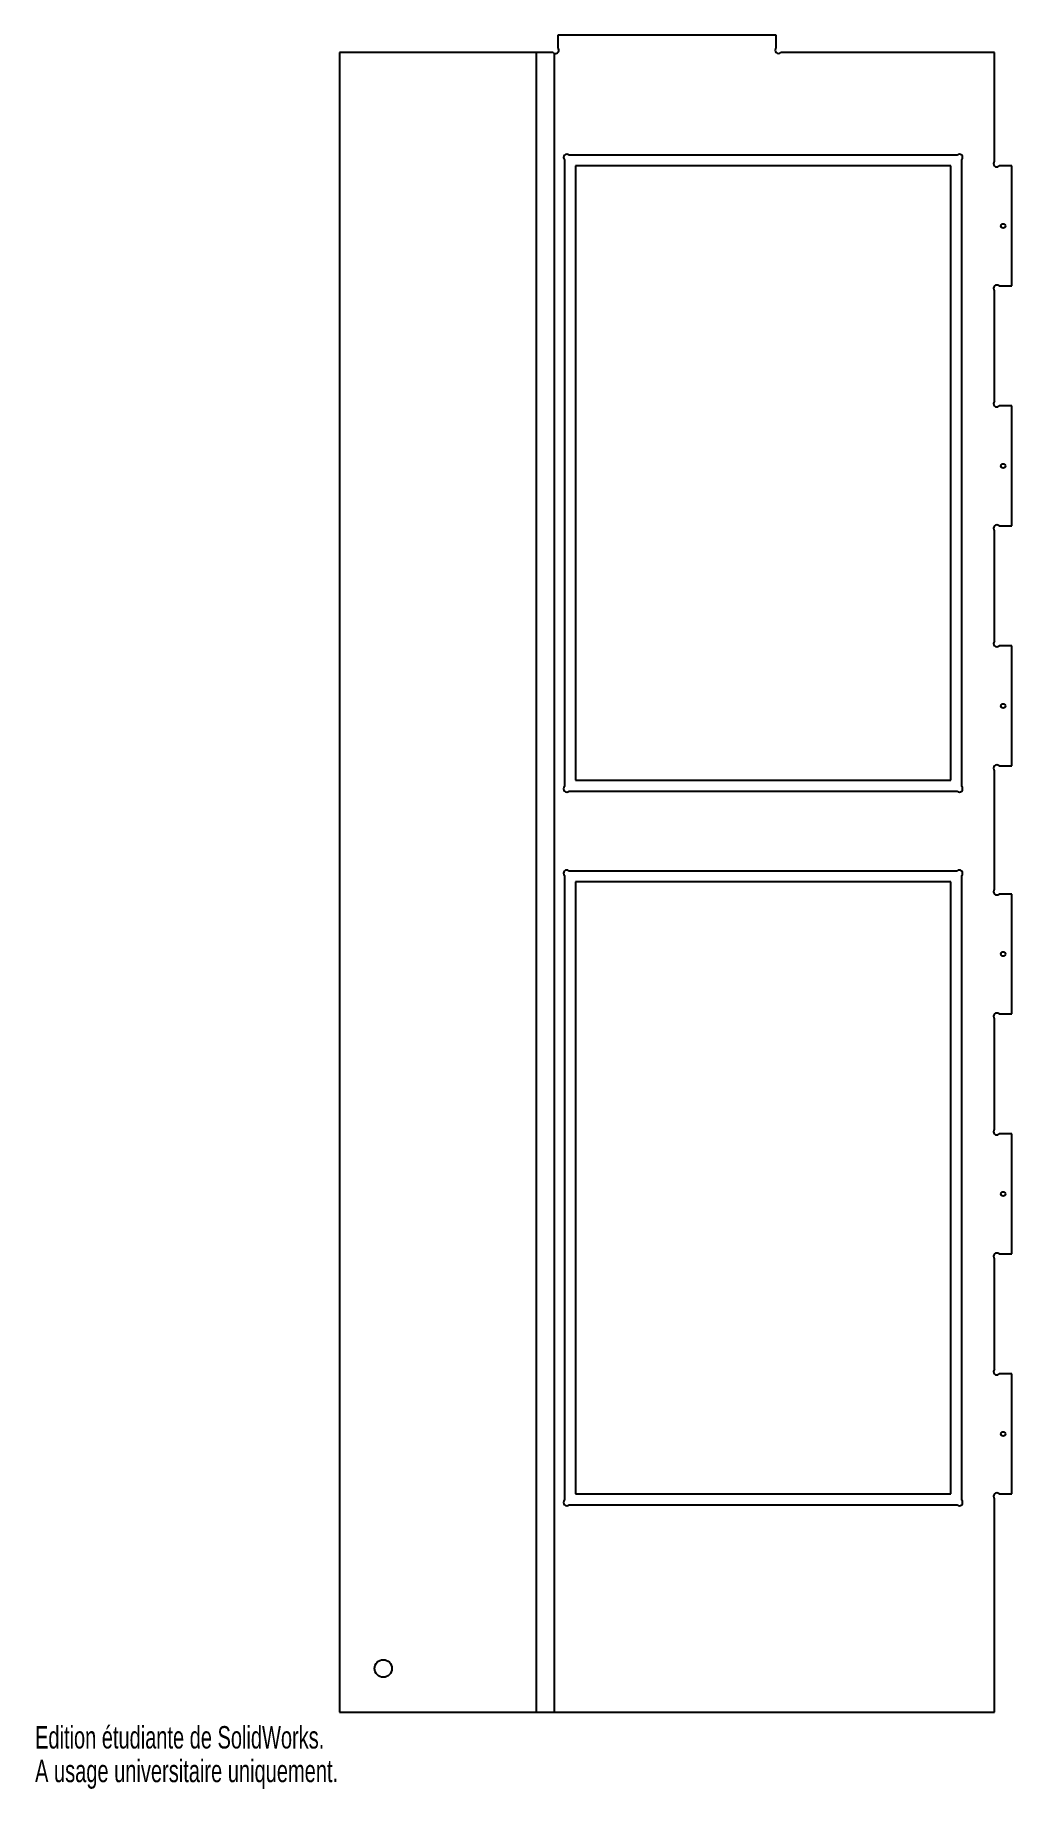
# Model space of a CAD drawing. Extents: x 0 to 224, y 0 to 402.
import ezdxf
from ezdxf.enums import TextEntityAlignment as Align

# ---------------------------------------------------------------- set-up
doc = ezdxf.new("R2010")
doc.units = 0
doc.layers.get('0').update_dxf_attribs({"linetype": 'CONTINUOUS'})

msp = doc.modelspace()

# ---------------------------------------------------------------- linework, layer by layer
at = {"color": 7, "linetype": 'CONTINUOUS'}
for p, q in [((69.76, 397.96), (69.76, 17.6)), ((114.76, 397.96), (69.76, 397.96)), ((114.76, 397.96), (114.76, 17.6)), ((118.7, 397.96), (114.76, 397.96)), ((119.76, 401.96), (119.76, 399.02)), ((169.76, 401.96), (119.76, 401.96)), ((169.76, 399.02), (169.76, 401.96)), ((219.76, 397.96), (170.82, 397.96)), ((219.76, 373.02), (219.76, 397.96)), ((119.01, 17.6), (119.01, 397.77)), ((211.2, 374.46), (122.32, 374.46)), ((121.26, 373.4), (121.26, 229.75)), ((123.76, 371.96), (123.76, 231.18)), ((209.76, 371.96), (123.76, 371.96)), ((209.76, 231.18), (209.76, 371.96)), ((212.26, 229.75), (212.26, 373.4)), ((223.76, 371.96), (220.82, 371.96)), ((223.76, 344.46), (223.76, 371.96)), ((219.76, 318.02), (219.76, 343.4)), ((220.82, 344.46), (223.76, 344.46)), ((223.76, 316.96), (220.82, 316.96)), ((223.76, 289.46), (223.76, 316.96)), ((220.82, 289.46), (223.76, 289.46)), ((219.76, 263.02), (219.76, 288.4)), ((223.76, 261.96), (220.82, 261.96)), ((223.76, 234.46), (223.76, 261.96)), ((219.76, 206.16), (219.76, 233.4)), ((220.82, 234.46), (223.76, 234.46)), ((123.76, 231.18), (209.76, 231.18)), ((122.32, 228.68), (211.2, 228.68)), ((121.26, 209.31), (121.26, 66.16)), ((211.2, 210.37), (122.32, 210.37)), ((212.26, 66.16), (212.26, 209.31)), ((209.76, 207.87), (123.76, 207.87)), ((123.76, 207.87), (123.76, 67.6)), ((209.76, 67.6), (209.76, 207.87)), ((223.76, 205.1), (220.82, 205.1)), ((223.76, 177.6), (223.76, 205.1)), ((220.82, 177.6), (223.76, 177.6)), ((219.76, 151.16), (219.76, 176.54)), ((223.76, 150.1), (220.82, 150.1)), ((223.76, 122.6), (223.76, 150.1)), ((219.76, 96.16), (219.76, 121.54)), ((220.82, 122.6), (223.76, 122.6)), ((223.76, 95.1), (220.82, 95.1)), ((223.76, 67.6), (223.76, 95.1)), ((122.32, 65.1), (211.2, 65.1)), ((123.76, 67.6), (209.76, 67.6)), ((219.76, 17.6), (219.76, 66.54)), ((220.82, 67.6), (223.76, 67.6)), ((69.76, 17.6), (114.76, 17.6)), ((114.76, 17.6), (119.01, 17.6)), ((119.01, 17.6), (219.76, 17.6))]:
    msp.add_line(p, q, dxfattribs=at)
for centre, radius in [((221.76, 358.21), 0.5), ((221.76, 303.21), 0.5), ((221.76, 248.21), 0.5), ((221.76, 191.35), 0.5), ((221.76, 136.35), 0.5), ((221.76, 81.35), 0.5), ((79.76, 27.6), 2)]:
    msp.add_circle(centre, radius, dxfattribs=at)
for centre, start, end in [((119.23, 398.49), 225, 252.9688), ((119.23, 398.49), 252.9688, 45), ((170.29, 398.49), 135, 315), ((121.79, 373.93), 45, 225), ((211.73, 373.93), 315, 135), ((220.29, 372.49), 135, 315), ((220.29, 343.93), 45, 225), ((220.29, 317.49), 135, 315), ((220.29, 288.93), 45, 225), ((220.29, 262.49), 135, 315), ((220.29, 233.93), 45, 225), ((121.79, 229.21), 135, 315), ((211.73, 229.21), 225, 45), ((121.79, 209.84), 45, 225), ((211.73, 209.84), 315, 135), ((220.29, 205.63), 135, 315), ((220.29, 177.07), 45, 225), ((220.29, 150.63), 135, 315), ((220.29, 122.07), 45, 225), ((220.29, 95.63), 135, 315), ((121.79, 65.63), 135, 315), ((211.73, 65.63), 225, 45), ((220.29, 67.07), 45, 225)]:
    msp.add_arc(centre, 0.75, start, end, dxfattribs=at)

# ---------------------------------------------------------------- texts
for s, width, p in [('Edition étudiante de SolidWorks.', 0.667188, (0, 7.71)), ('A usage universitaire uniquement.', 0.668182, (0, 0))]:
    msp.add_text(s, height=5.1381, dxfattribs=dict(at, width=width)).set_placement(p, align=Align.BOTTOM_LEFT)

doc.saveas('drawing.dxf')
